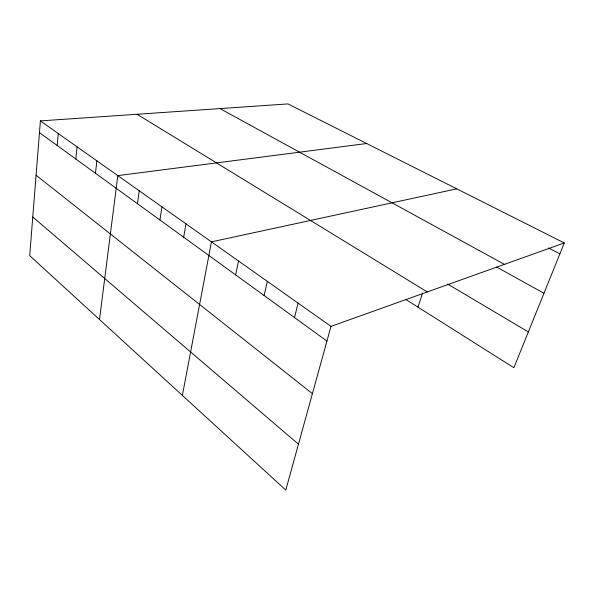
<?xml version="1.0" encoding="UTF-8"?>
<svg xmlns="http://www.w3.org/2000/svg" width="594" height="594" viewBox="0 0 594 594"><rect width="100%" height="100%" fill="white"/><g stroke="black" fill="none" stroke-linecap="round" stroke-linejoin="round"><path stroke-width="0.89" d="M564.3 242.946L287.949 103.92L40.399 120.901L29.7 255.635L285.788 490.08L330.992 326.381L564.3 242.946L513.877 367.731L405.643 299.354M57.18 145.5L58.257 133.531M75.817 159.014L77.057 146.822M95.463 173.255L96.874 160.84M99.495 319.535L117.805 175.631L366.661 143.518M137.444 203.69L139.256 190.808M159.897 219.973L161.947 206.846M183.672 237.206L185.967 223.834M182.38 395.418L211.449 241.855L456.749 188.84M235.632 274.881L238.528 260.996M264.115 295.537L267.352 281.385M294.483 317.552L298.106 303.133M417.968 307.143L422.549 293.154M548.5 247.973L559.904 253.831M219.966 108.591L504.425 264.36M496.629 267.048L543.97 293.258M447.705 284.073L528.341 331.942M137.073 114.271L427.279 291.944M40.399 120.901L330.992 326.381M39.471 132.655L326.93 341.075M36.086 175.245L312.414 393.644M32.767 217.003L298.455 444.186"/></g></svg>
